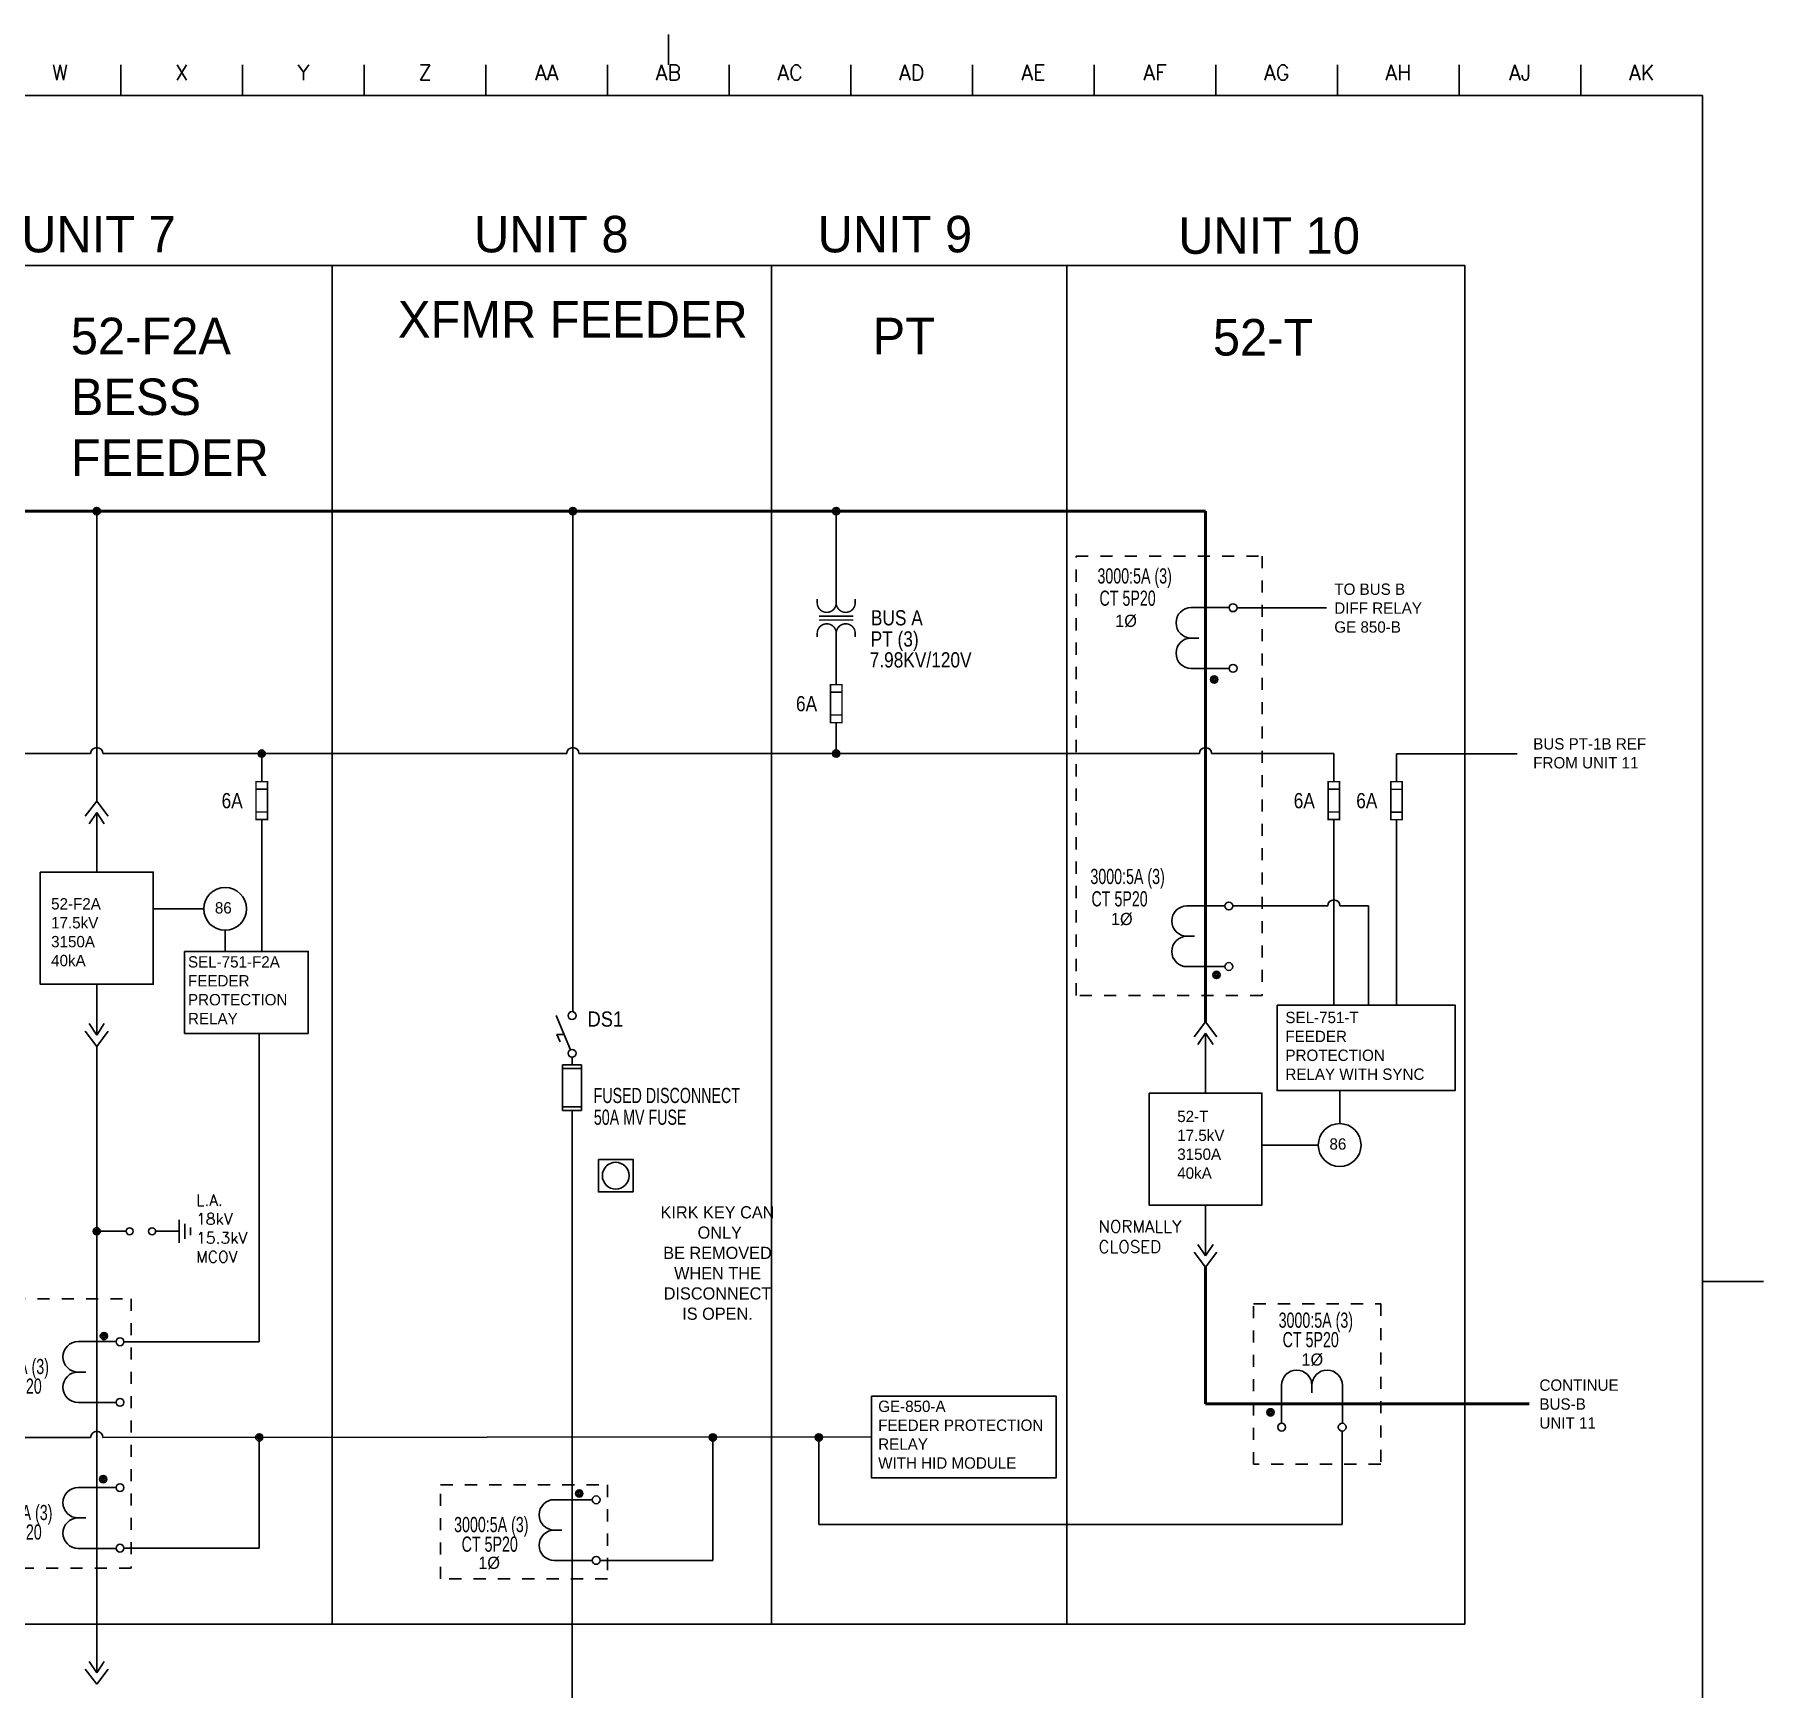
# Model space of a CAD drawing. Header units: inches. Extents: x -0.7 to 34.5, y -0.5 to 22.5.
# Drawn here: x 20.29 to 34.5, y 8.91 to 22.5 of the extents above; entities that cross this region are included whole.
import ezdxf
from ezdxf.enums import TextEntityAlignment as Align

# ---------------------------------------------------------------- set-up
doc = ezdxf.new("R2010")
doc.units = ezdxf.units.IN
doc.header["$MEASUREMENT"] = 0
doc.linetypes.add('HIDDEN', pattern=[0.375, 0.25, -0.125])
for name, color, linetype in [('DESC', 7, 'Continuous'), ('INFORBORDER', 3, 'Continuous'), ('MISC', 7, 'Continuous'), ('SYMS', 7, 'Continuous'), ('TAGS', 7, 'Continuous'), ('WIRES', 7, 'Continuous')]:
    doc.layers.add(name, color=color, linetype=linetype)
doc.styles.get("Standard").update_dxf_attribs({"font": 'ROMANS.SHX'})
doc.styles.add('WD', font='txt')

# ---------------------------------------------------------------- blocks, each defined once
blk = doc.blocks.new('IOM_TITLE_BLOCK_BORDER')
at = {"layer": 'INFORBORDER', "color": 5}
for p, q in [((25.5, 22.25), (25.5, 22.5)), ((21, 22), (21, 22.25)), ((22, 22), (22, 22.25)), ((23, 22), (23, 22.25)), ((24, 22), (24, 22.25)), ((25, 22), (25, 22.25)), ((26, 22), (26, 22.25)), ((27, 22), (27, 22.25)), ((28, 22), (28, 22.25)), ((29, 22), (29, 22.25)), ((30, 22), (30, 22.25)), ((31, 22), (31, 22.25)), ((32, 22), (32, 22.25)), ((33, 22), (33, 22.25)), ((0, 22), (34, 22)), ((34, 22), (34, 0)), ((34.5, 12.25), (34, 12.25))]:
    blk.add_line(p, q, dxfattribs=at)
at = {"color": 7, "ltscale": 0.2}
for s, p in [('W', (20.5, 22.125)), ('X', (21.5, 22.125)), ('Y', (22.5, 22.125)), ('Z', (23.5, 22.125)), ('AA', (24.5, 22.125)), ('AB', (25.5, 22.125)), ('AC', (26.5, 22.125)), ('AD', (27.5, 22.125)), ('AE', (28.5, 22.125)), ('AF', (29.5, 22.125)), ('AG', (30.5, 22.125)), ('AH', (31.5, 22.125)), ('AJ', (32.5, 22.125)), ('AK', (33.5, 22.125))]:
    blk.add_text(s, height=0.125, dxfattribs=at).set_placement(p, align=Align.CENTER)
blk = doc.blocks.new('VCN1PJ')
for p, q in [((0, 0.062), (-0.094, -0.062)), ((0, 0.062), (0.094, -0.062)), ((0, -0.031), (-0.062, -0.125)), ((0, -0.031), (0.062, -0.125)), ((0, -0.031), (0, -0.094))]:
    blk.add_line(p, q)
at = {"style": 'WD', "width": 0.7}
for tag, p in [('INST', (0.229, 0.85)), ('LOC', (-0.062, 0.68)), ('DESC1', (-0.062, 0.511)), ('DESC2', (-0.062, 0.354))]:
    blk.add_attdef(tag, text='', height=0.125, dxfattribs=at).set_placement(p, align=Align.RIGHT)
at = {"style": 'WD'}
blk.add_attdef('TAG1', text='', height=0.125, dxfattribs=at).set_placement((-0.062, 0.094), align=Align.RIGHT)
at = {"linetype": 'Continuous', "style": 'WD', "flags": 8}
blk.add_attdef('TERM02', (0.047, 0.062), '', height=0.125, dxfattribs=at)
at = {"style": 'WD'}
for tag, p, height, flags in [('WDBLKNAM', (-0.132, 0.045), 0.01, 9), ('FAMILY', (-0.132, 0.064), 0.01, 9), ('X2TERM02', (0, 0.062), 0.0125, 1), ('X2TERMDESC02', (0.026, 0.042), 0.01, 1), ('X8TERM01', (0, -0.094), 0.0125, 1), ('X8TERMDESC01', (0.013, -0.115), 0.01, 1)]:
    blk.add_attdef(tag, p, '', height=height, dxfattribs=dict(at, flags=flags))
at = {"linetype": 'Continuous', "style": 'WD', "flags": 9}
for tag, p in [('MFG', (-0.109, 0)), ('CAT', (-0.107, 0.019)), ('ASSYCODE', (-0.109, -0.014))]:
    blk.add_attdef(tag, text='', height=0.01, dxfattribs=at).set_placement(p, align=Align.CENTER)
at = {"style": 'WD'}
for tag, p in [('X4LINK', (-0.125, -0.062)), ('X1LINK', (0.125, -0.062))]:
    blk.add_attdef(tag, p, '', height=0.01, dxfattribs=at)
at = {"linetype": 'Continuous', "style": 'WD', "flags": 8}
blk.add_attdef('TERM01', text='', height=0.125, dxfattribs=at).set_placement((0.047, -0.156), align=Align.TOP_LEFT)
blk = doc.blocks.new('VXF1CT')
for p, q in [((-0.344, 0.25), (-0.032, 0.25)), ((-0.344, 0), (-0.281, 0)), ((-0.344, -0.25), (-0.032, -0.25))]:
    blk.add_line(p, q)
for centre in [(0, 0.249), (0, -0.249)]:
    blk.add_circle(centre, 0.0322)
for centre in [(-0.344, 0.125), (-0.344, -0.125)]:
    blk.add_arc(centre, 0.125, 90, 270)
at = {"linetype": 'Continuous', "style": 'WD', "flags": 8}
for tag, p in [('TERM02', (-0.045, 0.267)), ('TERM01', (-0.055, -0.231))]:
    blk.add_attdef(tag, text='', height=0.125, dxfattribs=at).set_placement(p, align=Align.RIGHT)
at = {"style": 'WD'}
for tag, p, height, flags in [('X2TERM02', (0, 0.281), 0.0125, 1), ('FAMILY', (-0.196, 0.191), 0.01, 9), ('X1TERM02', (0.032, 0.249), 0.0125, 1), ('X8TERM01', (0, -0.283), 0.0125, 1), ('X1TERM01', (0.032, -0.251), 0.0125, 1)]:
    blk.add_attdef(tag, p, '', height=height, dxfattribs=dict(at, flags=flags))
at = {"linetype": 'Continuous', "style": 'WD', "flags": 9}
for tag, p in [('MFG', (-0.173, 0.143)), ('CAT', (-0.171, 0.162)), ('ASSYCODE', (-0.171, 0.119))]:
    blk.add_attdef(tag, text='', height=0.01, dxfattribs=at).set_placement(p, align=Align.CENTER)
at = {"style": 'WD'}
blk.add_attdef('TAG1', (0.281, 0.031), '', height=0.125, dxfattribs=at)
blk.add_attdef('TYPE', text='', height=0.125, dxfattribs=at).set_placement((-0.047, -0.047), align=Align.CENTER)
at = {"style": 'WD', "width": 0.7}
blk.add_attdef('RATING1', (0.281, -0.125), '', height=0.125, dxfattribs=at)
for tag, p in [('INST', (-0.227, -0.422)), ('LOC', (-0.201, -0.601)), ('DESC1', (-0.201, -0.757)), ('DESC2', (-0.201, -0.914))]:
    blk.add_attdef(tag, text='', height=0.125, dxfattribs=at).set_placement(p, align=Align.CENTER)
blk = doc.blocks.new('WDDOT')
for radius in [0.03, 0.0187, 0.00929]:
    blk.add_circle((0, 0), radius)
blk = doc.blocks.new('HGND2')
for p, q in [((0, 0.09375), (0, -0.09375)), ((0.046875, 0.0625), (0.046875, -0.0625)), ((0.09375, 0.03125), (0.09375, -0.03125))]:
    blk.add_line(p, q)
at = {"style": 'WD', "flags": 1}
blk.add_attdef('X4TERM01', (0, 0), '', height=0.01, dxfattribs=at)
blk = doc.blocks.new('VXF1T1_1-')
at = {"const_width": 0.0125}
for points in [[(-0.156, 0.156), (-0.156, 0.125)], [(0, 0.156), (0, 0.125)], [(0.156, 0.156), (0.156, 0.125)], [(-0.141, 0.016), (0.141, 0.016)], [(-0.156, -0.156), (-0.156, -0.125)], [(-0.141, -0.016), (0.141, -0.016)], [(0, -0.156), (0, -0.125)], [(0.156, -0.156), (0.156, -0.125)]]:
    blk.add_lwpolyline(points, dxfattribs=at)
for points in [[(-0.156, 0.125, 1.000009), (0, 0.125)], [(0, 0.125, 1.000009), (0.156, 0.125)], [(0, -0.125, 1.000009), (-0.156, -0.125)], [(0.156, -0.125, 1.000009), (0, -0.125)]]:
    blk.add_lwpolyline(points, format="xyb", dxfattribs=at)
at = {"linetype": 'Continuous', "style": 'WD', "width": 0.85, "flags": 8}
blk.add_attdef('TERM01', text='', height=0.125, dxfattribs=at).set_placement((-0.055, 0.238), align=Align.RIGHT)
at = {"style": 'WD', "width": 0.85}
for tag, p in [('INST', (0.203, 0.281)), ('LOC', (0.203, 0.109)), ('TAG1', (0.205, -0.061)), ('DESC1', (0.203, -0.234)), ('DESC2', (0.203, -0.406)), ('DESC3', (0.203, -0.578))]:
    blk.add_attdef(tag, p, '', height=0.125, dxfattribs=at)
for tag, p in [('RATING1', (-0.281, 0.031)), ('RATING2', (-0.281, -0.141))]:
    blk.add_attdef(tag, text='', height=0.125, dxfattribs=at).set_placement(p, align=Align.RIGHT)
at = {"color": 7, "style": 'WD', "flags": 1}
for tag, p in [('X2TERM01', (0, 0.156)), ('X8TERM02', (0, -0.156))]:
    blk.add_attdef(tag, p, '', height=0.0125, dxfattribs=at)
at = {"linetype": 'Continuous', "style": 'WD', "flags": 9}
blk.add_attdef('ASSYCODE', text='', height=0.01, dxfattribs=at).set_placement((-0.216, -0.091), align=Align.CENTER)
at = {"style": 'WD', "flags": 9}
for tag, p in [('FAMILY', (-0.205, -0.021)), ('WDTYPE', (-0.191, -0.138)), ('WDBLKNAM', (-0.191, -0.153))]:
    blk.add_attdef(tag, text='', height=0.01, dxfattribs=at).set_placement(p, align=Align.RIGHT)
at = {"linetype": 'Continuous', "style": 'WD', "flags": 9}
for tag, p in [('MFG', (-0.205, -0.073)), ('CAT', (-0.205, -0.058))]:
    blk.add_attdef(tag, text='', height=0.01, dxfattribs=at).set_placement(p, align=Align.RIGHT)
at = {"linetype": 'Continuous', "style": 'WD', "width": 0.85, "flags": 8}
blk.add_attdef('TERM02', text='', height=0.125, dxfattribs=at).set_placement((-0.041, -0.213), align=Align.TOP_RIGHT)
blk = doc.blocks.new('HXF1CT')
for p, q in [((-0.25, 0.344), (-0.25, 0.032)), ((0, 0.344), (0, 0.281)), ((0.25, 0.344), (0.25, 0.032))]:
    blk.add_line(p, q)
for centre in [(-0.249, 0), (0.249, 0)]:
    blk.add_circle(centre, 0.0322)
for centre in [(-0.125, 0.344), (0.125, 0.344)]:
    blk.add_arc(centre, 0.125, 0, 180)
at = {"style": 'WD', "width": 0.7}
for tag, p in [('INST', (-0.388, 0.577)), ('LOC', (-0.388, 0.408)), ('DESC1', (-0.388, 0.252)), ('DESC2', (-0.388, 0.095))]:
    blk.add_attdef(tag, text='', height=0.125, dxfattribs=at).set_placement(p, align=Align.RIGHT)
at = {"style": 'WD'}
blk.add_attdef('TAG1', (0.368, 0.188), '', height=0.125, dxfattribs=at)
blk.add_attdef('TYPE', text='', height=0.125, dxfattribs=at).set_placement((0, 0.125), align=Align.CENTER)
for tag, p, height, flags in [('FAMILY', (0.304, 0.191), 0.01, 9), ('X4TERM01', (-0.281, 0), 0.0125, 1), ('X1TERM02', (0.281, 0), 0.0125, 1), ('X8TERM01', (-0.249, -0.032), 0.0125, 1), ('X8TERM02', (0.249, -0.032), 0.0125, 1)]:
    blk.add_attdef(tag, p, '', height=height, dxfattribs=dict(at, flags=flags))
at = {"linetype": 'Continuous', "style": 'WD', "flags": 9}
for tag, p in [('MFG', (0.327, 0.143)), ('CAT', (0.329, 0.162)), ('ASSYCODE', (0.328, 0.125))]:
    blk.add_attdef(tag, text='', height=0.01, dxfattribs=at).set_placement(p, align=Align.CENTER)
at = {"style": 'WD', "width": 0.7}
blk.add_attdef('RATING1', (0.368, 0.031), '', height=0.125, dxfattribs=at)
at = {"linetype": 'Continuous', "style": 'WD', "flags": 8}
for tag, p in [('TERM01', (-0.188, -0.031)), ('TERM02', (0.328, -0.031))]:
    blk.add_attdef(tag, text='', height=0.125, dxfattribs=at).set_placement(p, align=Align.TOP_LEFT)
blk = doc.blocks.new('VDS11F')
for p, q in [((-0.013, -0.126), (-0.13, 0.156)), ((-0.065, 0), (-0.125, 0)), ((-0.099, -0.062), (-0.125, 0)), ((0.078, -0.25), (-0.078, -0.25)), ((-0.078, -0.25), (-0.078, -0.625)), ((-0.078, -0.281), (0.078, -0.281)), ((0, -0.188), (0, -0.25)), ((0.078, -0.625), (0.078, -0.25)), ((-0.078, -0.594), (0.078, -0.594)), ((-0.078, -0.625), (0.078, -0.625))]:
    blk.add_line(p, q)
for centre in [(0, 0.155), (0, -0.155)]:
    blk.add_circle(centre, 0.0322)
at = {"style": 'WD'}
for tag, p, width in [('INST', (0.127, 0.39), 0.7), ('LOC', (0.127, 0.221), 0.7), ('TAG1', (0.127, 0.064), 0.9), ('XREF', (0.129, -0.09), 0.7), ('DESC1', (0.129, -0.242), 0.7), ('DESC2', (0.129, -0.398), 0.7)]:
    blk.add_attdef(tag, p, '', height=0.125, dxfattribs=dict(at, width=width))
at = {"linetype": 'Continuous', "style": 'WD'}
for tag, height, flags, p in [('TERM01', 0.125, 8, (-0.055, 0.207)), ('MFG', 0.01, 9, (-0.08, -0.088)), ('CAT', 0.01, 9, (-0.08, -0.073))]:
    blk.add_attdef(tag, text='', height=height, dxfattribs=dict(at, flags=flags)).set_placement(p, align=Align.RIGHT)
at = {"style": 'WD', "width": 0.7}
blk.add_attdef('RATING1', text='', height=0.125, dxfattribs=at).set_placement((-0.156, 0.031), align=Align.RIGHT)
at = {"color": 7, "style": 'WD', "flags": 1}
for tag, p in [('X2TERM01', (0, 0.188)), ('X8TERM02', (0, -0.625))]:
    blk.add_attdef(tag, p, '', height=0.0125, dxfattribs=at)
at = {"color": 7, "style": 'WD'}
for tag, p in [('X4LINK', (-0.203, 0)), ('X1LINK', (0, 0))]:
    blk.add_attdef(tag, p, '', height=0.01, dxfattribs=at)
at = {"linetype": 'Continuous', "style": 'WD', "flags": 9}
blk.add_attdef('ASSYCODE', text='', height=0.01, dxfattribs=at).set_placement((-0.095, -0.108), align=Align.CENTER)
at = {"style": 'WD', "flags": 9}
for tag, p in [('CONTACT', (-0.066, -0.131)), ('FAMILY', (-0.08, -0.036))]:
    blk.add_attdef(tag, text='', height=0.01, dxfattribs=at).set_placement(p, align=Align.RIGHT)
at = {"style": 'WD', "width": 0.7}
blk.add_attdef('RATING2', text='', height=0.125, rotation=90, dxfattribs=at).set_placement((0, -0.438), align=Align.MIDDLE)
at = {"linetype": 'Continuous', "style": 'WD', "flags": 8}
blk.add_attdef('TERM02', text='', height=0.125, dxfattribs=at).set_placement((-0.041, -0.651), align=Align.TOP_RIGHT)
blk = doc.blocks.new('VFU1_1-')
at = {"const_width": 0.0125}
blk.add_lwpolyline([(-0.047, 0.156), (-0.047, -0.156), (0.047, -0.156), (0.047, 0.156)], close=True, dxfattribs=at)
for points in [[(-0.047, 0.094), (0.047, 0.094)], [(-0.047, -0.094), (0.047, -0.094)]]:
    blk.add_lwpolyline(points, dxfattribs=at)
at = {"linetype": 'Continuous', "style": 'WD', "width": 0.85, "flags": 8}
blk.add_attdef('TERM01', text='', height=0.125, dxfattribs=at).set_placement((-0.055, 0.175), align=Align.RIGHT)
at = {"style": 'WD', "width": 0.85}
for tag, p in [('INST', (0.125, 0.281)), ('LOC', (0.125, 0.109)), ('TAG1', (0.127, -0.061)), ('DESC1', (0.125, -0.234)), ('DESC2', (0.125, -0.406)), ('DESC3', (0.125, -0.578))]:
    blk.add_attdef(tag, p, '', height=0.125, dxfattribs=at)
at = {"color": 7, "style": 'WD', "flags": 1}
for tag, p in [('X2TERM01', (0, 0.156)), ('X8TERM02', (0, -0.156))]:
    blk.add_attdef(tag, p, '', height=0.0125, dxfattribs=at)
at = {"style": 'WD', "width": 0.85}
blk.add_attdef('RATING1', text='', height=0.125, dxfattribs=at).set_placement((-0.156, -0.062), align=Align.RIGHT)
at = {"color": 7, "style": 'WD'}
for tag, p in [('X4LINK', (-0.125, 0)), ('X1LINK', (0.125, 0))]:
    blk.add_attdef(tag, p, '', height=0.01, dxfattribs=at)
at = {"linetype": 'Continuous', "style": 'WD', "flags": 9}
blk.add_attdef('ASSYCODE', text='', height=0.01, dxfattribs=at).set_placement((-0.153, -0.106), align=Align.CENTER)
at = {"style": 'WD', "flags": 9}
for tag, p in [('FAMILY', (-0.142, -0.036)), ('WDBLKNAM', (-0.129, -0.169)), ('WDTYPE', (-0.129, -0.153))]:
    blk.add_attdef(tag, text='', height=0.01, dxfattribs=at).set_placement(p, align=Align.RIGHT)
at = {"linetype": 'Continuous', "style": 'WD', "flags": 9}
for tag, p in [('MFG', (-0.142, -0.088)), ('CAT', (-0.142, -0.073))]:
    blk.add_attdef(tag, text='', height=0.01, dxfattribs=at).set_placement(p, align=Align.RIGHT)
at = {"linetype": 'Continuous', "style": 'WD', "width": 0.85, "flags": 8}
blk.add_attdef('TERM02', text='', height=0.125, dxfattribs=at).set_placement((-0.041, -0.182), align=Align.TOP_RIGHT)

msp = doc.modelspace()

# ---------------------------------------------------------------- linework, layer by layer
at = {"color": 7, "lineweight": 50, "ltscale": 0.4}
for p, q in [((1.428, 18.583), (29.914, 18.583)), ((29.914, 18.583), (29.914, 14.386)), ((29.914, 12.368), (29.914, 11.246)), ((29.914, 11.246), (32.574, 11.246))]:
    msp.add_line(p, q, dxfattribs=at)
at = {"color": 7, "ltscale": 0.2}
for points in [[(19.308, 20.602), (22.737, 20.602), (22.737, 9.435), (19.308, 9.435)], [(22.737, 20.602), (26.347, 20.602), (26.347, 9.435), (22.737, 9.435)], [(26.347, 20.602), (28.774, 20.602), (28.774, 9.435), (26.347, 9.435)], [(28.774, 20.602), (32.045, 20.602), (32.045, 9.435), (28.774, 9.435)], [(20.337, 15.616), (21.265, 15.616), (21.265, 14.695), (20.337, 14.695)], [(21.523, 14.964), (22.54, 14.964), (22.54, 14.291), (21.523, 14.291)], [(30.503, 14.523), (31.966, 14.523), (31.966, 13.821), (30.503, 13.821)], [(29.45, 13.8), (30.378, 13.8), (30.378, 12.88), (29.45, 12.88)], [(24.925, 13.255), (25.209, 13.255), (25.209, 12.988), (24.925, 12.988)], [(27.169, 11.31), (28.686, 11.31), (28.686, 10.637), (27.169, 10.637)]]:
    msp.add_lwpolyline(points, close=True, dxfattribs=at)
at = {"color": 7, "linetype": 'HIDDEN', "ltscale": 0.2}
for points in [[(28.85, 18.213), (30.381, 18.213), (30.381, 14.603), (28.85, 14.603)], [(19.713, 12.109), (21.085, 12.109), (21.085, 9.896), (19.713, 9.896)], [(30.309, 12.069), (31.355, 12.069), (31.355, 10.749), (30.309, 10.749)], [(23.627, 10.579), (24.998, 10.579), (24.998, 9.807), (23.627, 9.807)]]:
    msp.add_lwpolyline(points, close=True, dxfattribs=at)
at = {"color": 7, "ltscale": 0.2}
for centre, radius in [((21.856, 15.314), 0.176), ((31.017, 13.373), 0.176), ((25.067, 13.121), 0.11), ((21.071, 12.664), 0.0289), ((21.256, 12.664), 0.0289)]:
    msp.add_circle(centre, radius, dxfattribs=at)
at = {"layer": 'WIRES', "color": 7, "ltscale": 0.2}
for p, q in [((20.801, 16.201), (20.801, 18.583)), ((24.714, 18.583), (24.714, 14.469)), ((26.879, 17.861), (26.879, 18.583)), ((30.173, 17.789), (30.909, 17.789)), ((26.879, 17.548), (26.879, 17.157)), ((26.879, 16.845), (26.879, 16.59)), ((17.329, 16.59), (20.751, 16.59)), ((20.851, 16.59), (24.664, 16.59)), ((22.157, 16.36), (22.157, 16.59)), ((24.764, 16.59), (27.419, 16.59)), ((27.419, 16.59), (29.864, 16.59)), ((29.964, 16.59), (30.969, 16.59)), ((30.969, 16.36), (30.969, 16.59)), ((31.484, 16.589), (32.476, 16.589)), ((31.484, 16.359), (31.484, 16.589)), ((20.801, 16.044), (20.801, 15.616)), ((22.157, 14.964), (22.157, 16.048)), ((30.969, 14.523), (30.969, 16.048)), ((31.484, 14.523), (31.484, 16.047)), ((21.68, 15.314), (21.265, 15.314)), ((30.138, 15.338), (30.919, 15.338)), ((31.019, 15.338), (31.255, 15.338)), ((31.255, 15.338), (31.255, 14.523)), ((21.856, 14.964), (21.856, 15.138)), ((20.801, 14.695), (20.801, 14.339)), ((22.137, 14.291), (22.137, 11.755)), ((29.914, 14.229), (29.914, 13.8)), ((20.801, 14.183), (20.801, 9.097)), ((31.017, 13.549), (31.017, 13.821)), ((24.708, 13.657), (24.708, 8.005)), ((30.841, 13.373), (30.379, 13.373)), ((29.914, 12.88), (29.914, 12.524)), ((20.801, 12.664), (21.042, 12.664)), ((21.285, 12.664), (21.478, 12.664)), ((21.025, 11.755), (22.137, 11.755)), ((17.329, 10.97), (20.751, 10.97)), ((20.851, 10.97), (27.169, 10.974)), ((22.137, 10.059), (22.137, 10.97)), ((25.865, 9.959), (25.865, 10.97)), ((26.736, 10.97), (26.736, 10.255)), ((31.038, 11.021), (31.038, 10.255)), ((26.736, 10.255), (31.038, 10.255)), ((21.025, 10.059), (22.137, 10.059)), ((24.938, 9.959), (25.865, 9.959))]:
    msp.add_line(p, q, dxfattribs=at)
for centre in [(20.801, 16.59), (24.714, 16.59), (29.914, 16.59), (30.969, 15.338), (20.801, 10.97)]:
    msp.add_arc(centre, 0.05, 0, 180, dxfattribs=at)

# ---------------------------------------------------------------- block references
at = {"color": 7, "ltscale": 0.2}
msp.add_blockref('IOM_TITLE_BLOCK_BORDER', (0, 0), dxfattribs=at)
ref = msp.add_blockref('VXF1CT', (20.992, 11.507), dxfattribs=at)
ref.add_attrib('DESC1', '800:5A (3)', dxfattribs={"layer": 'DESC', "height": 0.125, "style": 'WD', "width": 0.7}).set_placement((20.135, 11.49), align=Align.CENTER)
ref.add_attrib('DESC2', 'CT 5P20', dxfattribs={"layer": 'DESC', "height": 0.125, "style": 'WD', "width": 0.7}).set_placement((20.118, 11.329), align=Align.CENTER)
at = {"layer": 'SYMS', "color": 7, "ltscale": 0.2}
for name, p in [('WDDOT', (20.801, 18.583)), ('WDDOT', (24.714, 18.583)), ('WDDOT', (26.879, 18.583)), ('WDDOT', (29.986, 17.199)), ('WDDOT', (22.157, 16.59)), ('WDDOT', (26.879, 16.59)), ('VCN1PJ', (20.801, 16.138)), ('WDDOT', (30.005, 14.771)), ('VCN1PJ', (29.914, 14.323)), ('WDDOT', (20.801, 12.664)), ('HGND2', (21.478, 12.664)), ('WDDOT', (20.86, 11.803)), ('WDDOT', (30.448, 11.176)), ('WDDOT', (22.137, 10.97)), ('WDDOT', (25.865, 10.97)), ('WDDOT', (26.736, 10.97)), ('WDDOT', (20.854, 10.627)), ('WDDOT', (24.767, 10.509))]:
    msp.add_blockref(name, p, dxfattribs=at)
ref = msp.add_blockref('VXF1CT', (30.141, 17.54), dxfattribs=at)
ref.add_attrib('DESC1', '3000:5A (3)', dxfattribs={"layer": 'DESC', "height": 0.125, "style": 'WD', "width": 0.7}).set_placement((29.332, 17.988), align=Align.CENTER)
ref.add_attrib('DESC2', 'CT 5P20', dxfattribs={"layer": 'DESC', "height": 0.125, "style": 'WD', "width": 0.7}).set_placement((29.274, 17.805), align=Align.CENTER)
ref = msp.add_blockref('VXF1T1_1-', (26.879, 17.704), dxfattribs=at)
ref.add_attrib('DESC2', '7.98KV/120V', (27.154, 17.298), dxfattribs={"layer": 'DESC', "height": 0.125, "style": 'WD', "width": 0.85})
ref.add_attrib('DESC1', 'PT (3)', (27.162, 17.47), dxfattribs={"layer": 'DESC', "height": 0.125, "style": 'WD', "width": 0.85})
ref.add_attrib('TAG1', 'BUS A', (27.164, 17.644), dxfattribs={"layer": 'TAGS', "height": 0.125, "style": 'WD', "width": 0.85})
ref = msp.add_blockref('VFU1_1-', (26.879, 17.001), dxfattribs=at)
ref.add_attrib('RATING1', '6A', dxfattribs={"layer": 'MISC', "height": 0.125, "style": 'WD', "width": 0.85}).set_placement((26.722, 16.938), align=Align.RIGHT)
ref = msp.add_blockref('VFU1_1-', (22.157, 16.204), dxfattribs=at)
ref.add_attrib('RATING1', '6A', dxfattribs={"layer": 'MISC', "height": 0.125, "style": 'WD', "width": 0.85}).set_placement((22.001, 16.141), align=Align.RIGHT)
ref = msp.add_blockref('VFU1_1-', (30.969, 16.204), dxfattribs=at)
ref.add_attrib('RATING1', '6A', dxfattribs={"layer": 'MISC', "height": 0.125, "style": 'WD', "width": 0.85}).set_placement((30.813, 16.141), align=Align.RIGHT)
ref = msp.add_blockref('VFU1_1-', (31.484, 16.203), dxfattribs=at)
ref.add_attrib('RATING1', '6A', dxfattribs={"layer": 'MISC', "height": 0.125, "style": 'WD', "width": 0.85}).set_placement((31.327, 16.141), align=Align.RIGHT)
ref = msp.add_blockref('VXF1CT', (30.106, 15.089), dxfattribs=at)
ref.add_attrib('DESC1', '3000:5A (3)', dxfattribs={"layer": 'DESC', "height": 0.125, "style": 'WD', "width": 0.7}).set_placement((29.274, 15.518), align=Align.CENTER)
ref.add_attrib('DESC2', 'CT 5P20', dxfattribs={"layer": 'DESC', "height": 0.125, "style": 'WD', "width": 0.7}).set_placement((29.208, 15.334), align=Align.CENTER)
at = {"layer": 'SYMS', "color": 7, "ltscale": 0.2, "xscale": -1, "rotation": 180}
for p in [(20.801, 14.246), (29.914, 12.43), (20.801, 9.003)]:
    msp.add_blockref('VCN1PJ', p, dxfattribs=at)
at = {"layer": 'SYMS', "color": 7, "ltscale": 0.2}
ref = msp.add_blockref('VDS11F', (24.708, 14.282), dxfattribs=at)
ref.add_attrib('DESC2', '50A MV FUSE', (24.887, 13.539), dxfattribs={"layer": 'DESC', "height": 0.125, "style": 'WD', "width": 0.7})
ref.add_attrib('DESC1', 'FUSED DISCONNECT', (24.885, 13.718), dxfattribs={"layer": 'DESC', "height": 0.125, "style": 'WD', "width": 0.7})
ref.add_attrib('TAG1', 'DS1', (24.835, 14.346), dxfattribs={"layer": 'TAGS', "height": 0.125, "style": 'WD', "width": 0.9})
ref = msp.add_blockref('HXF1CT', (30.789, 11.054), dxfattribs=at)
ref.add_attrib('DESC1', '3000:5A (3)', dxfattribs={"layer": 'DESC', "height": 0.125, "style": 'WD', "width": 0.7}).set_placement((30.821, 11.871), align=Align.CENTER)
ref.add_attrib('DESC2', 'CT 5P20', dxfattribs={"layer": 'DESC', "height": 0.125, "style": 'WD', "width": 0.7}).set_placement((30.779, 11.711), align=Align.CENTER)
ref = msp.add_blockref('VXF1CT', (20.992, 10.308), dxfattribs=at)
ref.add_attrib('DESC1', '3000:5A (3)', dxfattribs={"layer": 'DESC', "height": 0.125, "style": 'WD', "width": 0.7}).set_placement((20.131, 10.29), align=Align.CENTER)
ref.add_attrib('DESC2', 'CT 5P20', dxfattribs={"layer": 'DESC', "height": 0.125, "style": 'WD', "width": 0.7}).set_placement((20.118, 10.13), align=Align.CENTER)
ref = msp.add_blockref('VXF1CT', (24.906, 10.208), dxfattribs=at)
ref.add_attrib('DESC1', '3000:5A (3)', dxfattribs={"layer": 'DESC', "height": 0.125, "style": 'WD', "width": 0.7}).set_placement((24.044, 10.191), align=Align.CENTER)
ref.add_attrib('DESC2', 'CT 5P20', dxfattribs={"layer": 'DESC', "height": 0.125, "style": 'WD', "width": 0.7}).set_placement((24.031, 10.03), align=Align.CENTER)

# ---------------------------------------------------------------- texts
at = {"color": 7, "ltscale": 0.2, "char_height": 0.3, "attachment_point": 1, "style": 'WD'}
for s, width, insert in [('UNIT 7', 1.72241, (20.18, 21.01)), ('UNIT 8', 1.6451, (23.902, 21.01)), ('UNIT 9', 1.69352, (26.726, 21.01)), ('UNIT 10', 1.8129, (29.69, 20.998)), ('\\pxqc;XFMR FEEDER', 3.01449, (23.207, 20.31)), ('52-F2A\\PBESS\\PFEEDER', 3.01449, (20.588, 20.173)), ('PT', 3.01449, (27.178, 20.173)), ('52-T', 3.01449, (29.975, 20.162))]:
    msp.add_mtext_dynamic_manual_height_columns(s, width=width, gutter_width=0.5, heights=[0], dxfattribs=dict(at, insert=insert))
at = {"color": 7, "ltscale": 0.2, "attachment_point": 1, "style": 'WD'}
for s, insert, char_height in [('TO BUS B\\PDIFF RELAY\\PGE 850-B', (30.973, 17.988), 0.0932), ('BUS PT-1B REF\\PFROM UNIT 11', (32.608, 16.717), 0.0932), ('52-F2A\\P17.5kV\\P3150A\\P40kA', (20.426, 15.402), 0.0932), ('86', (21.772, 15.369), 0.0932), ('SEL-751-F2A\\PFEEDER \\PPROTECTION \\PRELAY', (21.551, 14.925), 0.0932), ('SEL-751-T\\PFEEDER \\PPROTECTION \\PRELAY WITH SYNC', (30.571, 14.468), 0.0932), ('52-T\\P17.5kV\\P3150A\\P40kA', (29.682, 13.655), 0.0932), ('86', (30.933, 13.428), 0.0932), ('\\pxqc;KIRK KEY CAN\\P ONLY\\PBE REMOVED \\PWHEN THE \\PDISCONNECT\\PIS OPEN.', (25.435, 12.87), 0.1), ('CONTINUE\\PBUS-B\\PUNIT 11', (32.659, 11.446), 0.0932)]:
    msp.add_mtext(s, dxfattribs=dict(at, insert=insert, char_height=char_height))
for s, insert, char_height, width in [('\\pxqc;1%%C', (29.172, 17.732), 0.1, 0.17854), ('\\pxqc;1%%C', (29.137, 15.281), 0.1, 0.17854), ('\\pxqc;1%%C', (30.703, 11.66), 0.1, 0.17854), ('GE-850-A \\PFEEDER PROTECTION RELAY\\PWITH HID MODULE', (27.224, 11.272), 0.0932, 1.49107), ('\\pxqc;1%%C', (23.937, 9.989), 0.1, 0.17854)]:
    msp.add_mtext(s, dxfattribs=dict(at, insert=insert, char_height=char_height, width=width))
at = {"color": 7, "ltscale": 0.2, "attachment_point": 1}
for s, insert, char_height in [('L.A.\\P18kV\\P15.3kV\\PMCOV', (21.618, 12.967), 0.0932), ('NORMALLY\\PCLOSED', (29.035, 12.754), 0.1)]:
    msp.add_mtext(s, dxfattribs=dict(at, insert=insert, char_height=char_height))

doc.saveas('drawing.dxf')
